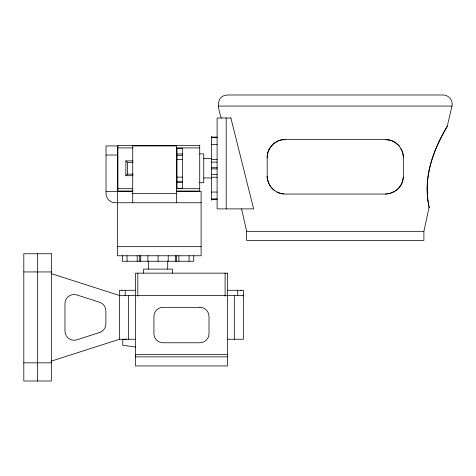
<?xml version="1.0" encoding="UTF-8"?>
<svg xmlns="http://www.w3.org/2000/svg" width="476" height="476" viewBox="0 0 476 476"><rect width="100%" height="100%" fill="white"/><g stroke="black" fill="none" stroke-linecap="round" stroke-linejoin="round"><path stroke-width="0.71" d="M271.1 187.246L268.529 182.939L267.22 178L267.185 155.86M267.095 157.687L267.696 153.04M447.297 126.283C432.803 150.285 422.706 179.137 429.114 207.31M427.198 186.866L427.192 190.281M427.222 185.979C427.853 165.202 436.177 145.555 446.423 127.788M403.398 177.06C403.071 182.516 400.12 187.728 395.61 190.811M447.208 126.443L451.98 106.071C453.325 100.626 448.719 94.867 443.114 94.992L227.421 94.992C214.7 95.908 218.502 109.986 221.227 118M267.262 155.218L268.125 151.66M241.612 208.893L246.645 231.33L246.645 240.422L423.89 240.422L423.89 231.33L429.102 207.238M267.744 152.879C269.351 146.798 274.36 141.783 280.435 140.164M402.5 181.636L403.428 176.572L403.434 157.348M402.416 181.868L401.565 183.897M268.256 151.297L268.761 150.077M268.857 149.875L269.261 149.077M401.458 184.111L399.858 186.693M269.368 148.887L272.76 144.502M446.904 126.961L446.678 127.348M399.727 186.878L397.389 189.406L394.628 191.441M132.858 160.882L125.866 160.882L125.866 175.709L127.568 174.139L133.25 174.139M272.962 144.311L273.599 143.752M273.76 143.615L277.532 141.235M394.711 191.394L390.272 193.339L385.673 194.041M394.348 191.608L389.743 193.482M277.728 141.146L279.543 140.432M51.343 361.129L119.512 339.257L135.559 339.257M279.751 140.366L282.613 139.7M280.804 140.063L281.673 139.867M389.541 193.53L386.881 193.97M281.887 139.825L285.273 139.504L385.453 139.51L391.486 140.604M126.319 339.144L122.76 339.62L122.76 345.296L135.559 347.004M283 139.646L285.273 139.504M386.274 194.018L385.869 194.035M385.667 194.041L285.273 194.041C280.584 194.059 275.925 192.161 272.575 188.877M218.555 106.071L451.98 106.071M211.624 137.094L217.104 137.094M211.624 137.683L217.104 137.683M211.624 144.543L217.104 144.543M117.911 145.585L199.718 145.585M117.911 147.899L132.786 147.899M176.667 147.899L199.718 147.899M199.718 153.855L203.764 153.855L203.764 182.742L199.718 182.742M176.995 153.98L182.588 153.98M106.029 155.033L117.388 155.033M176.995 155.313L182.588 155.313M203.764 158.639L211.624 158.639M211.624 159.371L217.104 159.371M176.995 159.472L182.588 159.472M211.624 162.114L217.104 162.114M125.866 160.882L127.568 162.459L133.25 162.459M211.624 167.707L217.104 167.707M211.624 168.891L217.104 168.891M211.624 174.484L217.104 174.484M125.866 175.709L132.858 175.709M176.995 177.126L182.588 177.126M211.624 177.227L217.104 177.227M203.764 177.959L211.624 177.959M176.995 181.285L182.588 181.285M176.995 182.617L182.588 182.617M117.911 188.698L132.786 188.698M176.667 188.698L199.718 188.698M132.786 191.013L117.911 191.013L117.911 145.591M176.667 191.013L199.718 191.013L199.718 145.591M106.029 191.388L132.727 191.388M176.471 191.388L201.104 191.388L201.104 255.767L117.388 255.767L117.388 145.942L106.029 145.942L106.029 193.661A9.092 9.092 0 0 0 115.115 202.752L201.104 202.752M211.624 192.054L217.104 192.054M132.727 193.661L176.471 193.661M211.624 198.914L217.104 198.914M211.624 199.504L217.104 199.504M246.645 231.33L423.89 231.33M117.388 246.675L201.104 246.675M23.8 271.939L51.343 271.939M135.559 290.283L119.512 290.283L119.512 339.257M227.361 290.283L243.403 290.283L243.403 339.257L227.361 339.257M243.403 295.513L119.512 295.513L51.343 273.64M243.004 295.876L243.403 295.876M135.559 354.596L227.361 354.596M135.565 354.959L135.928 354.959M135.559 356.869L227.361 356.869M23.8 362.831L51.343 362.831M385.262 139.504L387.547 139.652M283.625 193.97L280.995 193.53M387.922 139.7L388.66 139.825M388.862 139.867L389.725 140.063M280.792 193.482L278.442 192.709M389.939 140.117L390.784 140.366M390.992 140.432L394.086 141.794L396.776 143.615M391.992 140.801L392.819 141.152M277.865 192.465L276.925 192.012M393.003 141.235L393.777 141.622M393.955 141.723L394.693 142.145M394.878 142.259L399.471 146.346L402.476 151.844M274.23 190.305L273.718 189.894M396.936 143.752L397.573 144.311M273.545 189.757L271.088 187.235M397.728 144.454L399.233 146.055M272.421 188.722L271.231 187.407M270.671 186.693L270.404 186.324M270.273 186.134L268.375 182.558L267.292 178.512M400.804 148.262L400.994 148.577M401.351 149.226L401.524 149.559M401.768 150.077L403.017 153.796L403.44 157.687M402.66 152.433L403.41 156.687M429.191 207.673L429.126 207.375M428.989 206.685L427.769 199.01L427.21 191.102M267.197 177.786L267.101 176.34M241.029 290.283L241.029 290.634M237.72 290.283L237.72 295.876M234.317 295.513L234.317 339.257M226.195 118L226.195 208.893M225.089 273.153L225.089 296.203M211.624 136.332L211.624 200.265M193.744 255.767L193.744 261.241L122.362 261.241L122.362 255.767M189.055 255.767L189.055 261.241M178.911 255.767L178.911 261.241M176.471 202.752L176.471 145.942L132.727 145.942L132.727 202.752M176.412 255.767L176.412 261.241M175.388 255.767L175.388 261.241M172.496 273.153L172.496 269.107L143.609 269.107L143.609 273.153M168.195 255.767L168.195 261.241M167.713 261.241L167.713 269.107M158.056 255.767L158.056 261.241M148.393 261.241L148.393 269.107M147.911 255.767L147.911 261.241M140.718 255.767L140.718 261.241M139.694 255.767L139.694 261.241M137.826 273.153L137.826 296.203M137.195 255.767L137.195 261.241M128.603 295.513L128.603 339.257M127.568 162.459L127.568 174.139M127.056 255.767L127.056 261.241M125.194 290.283L125.194 295.876M121.886 290.283L121.886 290.634M37.568 253.756L37.568 381.008M99.567 332.534L76.844 339.822A9.092 9.092 0 0 1 64.974 331.165L64.974 303.599A9.092 9.092 0 0 1 76.844 294.947L99.567 302.236A9.092 9.092 0 0 1 105.88 310.887L105.88 323.876A9.092 9.092 0 0 1 99.567 332.534M230.878 118L217.104 118L217.104 208.893L253.631 208.893L230.878 118M182.588 148.304L176.995 148.304L176.995 188.294L182.588 188.294L182.588 148.304M51.343 253.756L23.8 253.756L23.8 381.008L51.343 381.008L51.343 253.756M227.35 273.153L135.565 273.153L135.559 365.955L227.361 365.955L227.361 273.153M199.908 307.329L163.006 307.329A9.092 9.092 0 0 0 153.915 316.415L153.915 333.688A9.092 9.092 0 0 0 163.006 342.779L199.908 342.779A9.092 9.092 0 0 0 209 333.688L209 316.415A9.092 9.092 0 0 0 199.908 307.329"/></g></svg>
